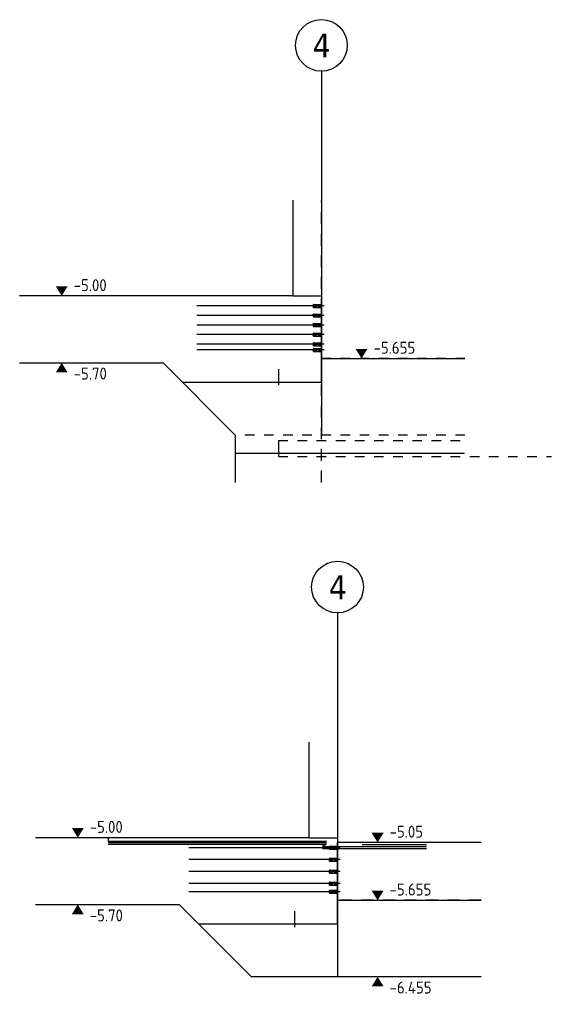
# Model space of a CAD drawing. Extents: x -101 to 101, y -52 to 90.
# Drawn here: x 63.2 to 68.76, y 43.86 to 54.05 of the extents above; entities that cross this region are included whole.
import ezdxf

# ---------------------------------------------------------------- set-up
doc = ezdxf.new("R2010")
doc.units = 0
doc.header["$LTSCALE"] = 0.5
for name, pattern in [('AUSGEZOGEN', [1000.01, 1000, 0.01]), ('DASHED', [0.75, 0.5, -0.25]), ('DOT', [0.175, 0.05, -0.125]), ('HIDDEN', [0.375, 0.25, -0.125]), ('HIDDEN4', [0.12, 0.02, -0.1]), ('PUNKT', [0.175, 0.05, -0.125]), ('VERDECKT', [0.375, 0.25, -0.125])]:
    doc.linetypes.add(name, pattern=pattern)
for name, color, linetype in [('ACHSEN', 7, 'Continuous'), ('AFB', 7, 'Continuous'), ('AFU', 7, 'Continuous'), ('BETON', 7, 'Continuous'), ('DRUEBER', 7, 'Continuous'), ('Fugenband', 7, 'Continuous'), ('koten', 7, 'Continuous'), ('LENTON', 7, 'Continuous'), ('RND', 7, 'Continuous'), ('SFP_Achsen', 7, 'Continuous'), ('VERDECKT', 7, 'Continuous')]:
    doc.layers.add(name, color=color, linetype=linetype)
doc.layers.add('NOPLOT', color=7, linetype='Continuous', plot=False)
doc.styles.add('helv', font='tahoma.ttf')
doc.styles.add('txt', font='isocp.shx')
doc.linetypes.add('AFU_50K', pattern='A,0.15,["/",Standard,S=0.2,R=0,X=-0.01,Y=-0.1],0.07,["/",Standard,S=0.2,R=0,X=-0.01,Y=-0.1],0.15', length=0.37)
doc.linetypes.add('AFU_50L', pattern='A,0.75,["/",Standard,S=0.2,R=0,X=-0.01,Y=-0.1],0.07,["/",Standard,S=0.2,R=0,X=-0.01,Y=-0.1],0.75', length=1.57)
doc.linetypes.add('AFU_50M', pattern='A,0.45,["/",Standard,S=0.2,R=0,X=-0.01,Y=-0.1],0.07,["/",Standard,S=0.2,R=0,X=-0.01,Y=-0.1],0.45', length=0.97)

# ---------------------------------------------------------------- blocks, each defined once
blk = doc.blocks.new('okrd_o')
at = {"layer": 'koten', "color": 7, "linetype": 'Continuous'}
blk.add_solid([(-0.125, 0.202), (0.125, 0.202), (0, 0)], dxfattribs=at)
at = {"layer": 'koten', "style": 'txt'}
blk.add_attdef('OKRD', (0.25, 0.1), '', height=0.25, dxfattribs=at)
blk = doc.blocks.new('okrd_u')
at = {"layer": 'koten', "color": 7, "linetype": 'Continuous'}
blk.add_solid([(-0.125, -0.202), (0.125, -0.202), (0, 0)], dxfattribs=at)
at = {"layer": 'koten', "style": 'txt'}
blk.add_attdef('OKRD', (0.25, -0.35), '', height=0.25, dxfattribs=at)

msp = doc.modelspace()

# ---------------------------------------------------------------- linework, layer by layer
at = {"layer": 'ACHSEN', "color": 140, "linetype": 'AUSGEZOGEN'}
for p, q in [((66.3529, 53.5051), (66.3529, 49.7001)), ((66.3798, 51.0501), (66.2488, 51.0501)), ((66.3798, 50.9501), (66.2488, 50.9501)), ((66.3798, 50.8501), (66.2488, 50.8501)), ((66.3798, 50.7501), (66.2488, 50.7501)), ((66.3798, 50.6501), (66.2488, 50.6501)), ((66.3798, 50.5901), (66.2488, 50.5901)), ((66.5208, 47.8387), (66.5208, 44.0337)), ((66.5477, 45.3837), (66.4167, 45.3837)), ((66.5477, 45.2587), (66.4167, 45.2587)), ((66.5477, 45.1337), (66.4167, 45.1337)), ((66.5477, 45.0087), (66.4167, 45.0087)), ((66.5477, 44.9237), (66.4167, 44.9237))]:
    msp.add_line(p, q, dxfattribs=at)
at = {"layer": 'AFB', "color": 1, "linetype": 'AUSGEZOGEN'}
for p, q in [((65.9029, 50.3871), (65.9029, 50.2201)), ((65.9029, 49.6421), (65.9029, 49.4751)), ((66.0708, 44.7207), (66.0708, 44.5537))]:
    msp.add_line(p, q, dxfattribs=at)
at = {"layer": 'AFU', "color": 8, "linetype": 'AFU_50K'}
for p, q in [((66.0529, 51.1551), (66.3529, 51.1551)), ((66.2208, 45.4887), (66.5208, 45.4887))]:
    msp.add_line(p, q, dxfattribs=at)
at = {"layer": 'AFU', "color": 8, "linetype": 'AFU_50M'}
for p, q in [((66.3529, 50.2501), (66.3529, 51.1051)), ((66.3529, 50.5001), (67.8529, 50.5001)), ((66.3529, 50.2501), (64.9029, 50.2501)), ((66.5208, 44.5837), (66.5208, 45.4387)), ((66.5208, 44.8337), (68.0208, 44.8337)), ((66.5208, 44.5837), (65.0708, 44.5837))]:
    msp.add_line(p, q, dxfattribs=at)
at = {"layer": 'AFU', "color": 8, "linetype": 'AFU_50L'}
msp.add_line((67.8479, 49.5051), (65.4529, 49.5051), dxfattribs=at)
at = {"layer": 'BETON', "color": 6, "linetype": 'AUSGEZOGEN'}
for p, q in [((66.0529, 52.1551), (66.0529, 51.1551)), ((66.0529, 51.1551), (63.1979, 51.1551)), ((63.1979, 50.4551), (64.6979, 50.4551)), ((65.4529, 49.7001), (64.6979, 50.4551)), ((65.4529, 49.7001), (65.4529, 49.2051)), ((66.2208, 46.4887), (66.2208, 45.4887)), ((66.5208, 46.4887), (66.5208, 45.4387)), ((66.2208, 45.4887), (63.3658, 45.4887)), ((68.0208, 45.4387), (66.5208, 45.4387)), ((63.3658, 44.7887), (64.8658, 44.7887)), ((65.6208, 44.0337), (64.8658, 44.7887)), ((68.0208, 44.0337), (65.6208, 44.0337))]:
    msp.add_line(p, q, dxfattribs=at)
at = {"layer": 'DRUEBER', "color": 7, "linetype": 'DOT'}
msp.add_line((66.0529, 51.1551), (66.3529, 51.1551), dxfattribs=at)
at = {"layer": 'DRUEBER', "color": 7, "linetype": 'PUNKT'}
for p, q in [((66.3529, 51.1551), (66.3529, 50.5001)), ((67.8529, 50.5001), (66.3529, 50.5001)), ((67.8529, 49.7001), (65.4529, 49.7001))]:
    msp.add_line(p, q, dxfattribs=at)
at = {"layer": 'Fugenband', "color": 102, "linetype": 'HIDDEN4'}
for p, q in [((65.9029, 49.6421), (67.8938, 49.6421)), ((65.9029, 49.4751), (68.7568, 49.4751))]:
    msp.add_line(p, q, dxfattribs=at)
at = {"layer": 'LENTON', "color": 102}
for p, q in [((66.2662, 51.0657), (66.2662, 51.0579)), ((66.2662, 51.0657), (66.2673, 51.0657)), ((66.2678, 51.0604), (66.2662, 51.0623)), ((66.2662, 51.0579), (66.2662, 51.0423)), ((66.2662, 51.0423), (66.2662, 51.0345)), ((66.2662, 51.0379), (66.2678, 51.0398)), ((66.2683, 51.0638), (66.2673, 51.0657)), ((66.2678, 51.0604), (66.2678, 51.0398)), ((66.301, 51.0569), (66.2678, 51.0604)), ((66.2678, 51.0604), (66.2678, 51.0398)), ((66.2678, 51.0398), (66.301, 51.0433)), ((66.27, 51.0657), (66.269, 51.0638)), ((66.27, 51.0657), (66.3508, 51.0657)), ((66.301, 51.0569), (66.301, 51.0433)), ((66.3514, 51.0604), (66.3181, 51.0569)), ((66.3181, 51.0569), (66.3181, 51.0433)), ((66.3181, 51.0433), (66.3514, 51.0398)), ((66.3529, 51.0636), (66.3508, 51.0657)), ((66.3529, 51.0623), (66.3514, 51.0604)), ((66.3514, 51.0604), (66.3514, 51.0398)), ((66.3514, 51.0398), (66.3514, 51.0604)), ((66.3514, 51.0398), (66.3529, 51.0379)), ((66.3529, 51.0636), (66.3529, 51.0618)), ((66.3529, 51.0618), (66.3529, 51.0501)), ((66.3529, 51.0501), (66.3529, 51.0384)), ((66.2662, 51.0345), (66.2673, 51.0345)), ((66.2662, 50.9657), (66.2662, 50.9579)), ((66.2662, 50.9657), (66.2673, 50.9657)), ((66.2678, 50.9604), (66.2662, 50.9623)), ((66.2662, 50.9579), (66.2662, 50.9423)), ((66.2662, 50.9423), (66.2662, 50.9345)), ((66.2662, 50.9379), (66.2678, 50.9398)), ((66.2673, 51.0345), (66.2683, 51.0364)), ((66.2683, 50.9638), (66.2673, 50.9657)), ((66.2678, 50.9604), (66.2678, 50.9398)), ((66.301, 50.9569), (66.2678, 50.9604)), ((66.2678, 50.9604), (66.2678, 50.9398)), ((66.2678, 50.9398), (66.301, 50.9433)), ((66.269, 51.0364), (66.27, 51.0345)), ((66.27, 50.9657), (66.269, 50.9638)), ((66.27, 51.0345), (66.3508, 51.0345)), ((66.27, 50.9657), (66.3508, 50.9657)), ((66.301, 50.9569), (66.301, 50.9433)), ((66.3514, 50.9604), (66.3181, 50.9569)), ((66.3181, 50.9569), (66.3181, 50.9433)), ((66.3181, 50.9433), (66.3514, 50.9398)), ((66.3508, 51.0345), (66.3529, 51.0366)), ((66.3529, 50.9636), (66.3508, 50.9657)), ((66.3529, 50.9623), (66.3514, 50.9604)), ((66.3514, 50.9604), (66.3514, 50.9398)), ((66.3514, 50.9398), (66.3514, 50.9604)), ((66.3514, 50.9398), (66.3529, 50.9379)), ((66.3529, 51.0384), (66.3529, 51.0366)), ((66.3529, 50.9636), (66.3529, 50.9618)), ((66.3529, 50.9618), (66.3529, 50.9501)), ((66.3529, 50.9501), (66.3529, 50.9384)), ((66.3529, 50.9384), (66.3529, 50.9366)), ((66.2662, 50.9345), (66.2673, 50.9345)), ((66.2662, 50.8657), (66.2662, 50.8579)), ((66.2662, 50.8657), (66.2673, 50.8657)), ((66.2678, 50.8604), (66.2662, 50.8623)), ((66.2662, 50.8579), (66.2662, 50.8423)), ((66.2662, 50.8423), (66.2662, 50.8345)), ((66.2662, 50.8379), (66.2678, 50.8398)), ((66.2673, 50.9345), (66.2683, 50.9364)), ((66.2683, 50.8638), (66.2673, 50.8657)), ((66.2673, 50.8345), (66.2683, 50.8364)), ((66.2678, 50.8604), (66.2678, 50.8398)), ((66.301, 50.8569), (66.2678, 50.8604)), ((66.2678, 50.8604), (66.2678, 50.8398)), ((66.2678, 50.8398), (66.301, 50.8433)), ((66.269, 50.9364), (66.27, 50.9345)), ((66.27, 50.8657), (66.269, 50.8638)), ((66.269, 50.8364), (66.27, 50.8345)), ((66.27, 50.9345), (66.3508, 50.9345)), ((66.27, 50.8657), (66.3508, 50.8657)), ((66.301, 50.8569), (66.301, 50.8433)), ((66.3514, 50.8604), (66.3181, 50.8569)), ((66.3181, 50.8569), (66.3181, 50.8433)), ((66.3181, 50.8433), (66.3514, 50.8398)), ((66.3508, 50.9345), (66.3529, 50.9366)), ((66.3529, 50.8636), (66.3508, 50.8657)), ((66.3508, 50.8345), (66.3529, 50.8366)), ((66.3529, 50.8623), (66.3514, 50.8604)), ((66.3514, 50.8604), (66.3514, 50.8398)), ((66.3514, 50.8398), (66.3514, 50.8604)), ((66.3514, 50.8398), (66.3529, 50.8379)), ((66.3529, 50.8636), (66.3529, 50.8618)), ((66.3529, 50.8618), (66.3529, 50.8501)), ((66.3529, 50.8501), (66.3529, 50.8384)), ((66.3529, 50.8384), (66.3529, 50.8366)), ((66.2662, 50.8345), (66.2673, 50.8345)), ((66.2662, 50.7657), (66.2662, 50.7579)), ((66.2662, 50.7657), (66.2673, 50.7657)), ((66.2678, 50.7604), (66.2662, 50.7623)), ((66.2662, 50.7579), (66.2662, 50.7423)), ((66.2662, 50.7423), (66.2662, 50.7345)), ((66.2662, 50.7379), (66.2678, 50.7398)), ((66.2662, 50.7345), (66.2673, 50.7345)), ((66.2683, 50.7638), (66.2673, 50.7657)), ((66.2673, 50.7345), (66.2683, 50.7364)), ((66.2678, 50.7604), (66.2678, 50.7398)), ((66.301, 50.7569), (66.2678, 50.7604)), ((66.2678, 50.7604), (66.2678, 50.7398)), ((66.2678, 50.7398), (66.301, 50.7433)), ((66.27, 50.7657), (66.269, 50.7638)), ((66.269, 50.7364), (66.27, 50.7345)), ((66.27, 50.8345), (66.3508, 50.8345)), ((66.27, 50.7657), (66.3508, 50.7657)), ((66.27, 50.7345), (66.3508, 50.7345)), ((66.301, 50.7569), (66.301, 50.7433)), ((66.3514, 50.7604), (66.3181, 50.7569)), ((66.3181, 50.7569), (66.3181, 50.7433)), ((66.3181, 50.7433), (66.3514, 50.7398)), ((66.3529, 50.7636), (66.3508, 50.7657)), ((66.3508, 50.7345), (66.3529, 50.7366)), ((66.3529, 50.7623), (66.3514, 50.7604)), ((66.3514, 50.7604), (66.3514, 50.7398)), ((66.3514, 50.7398), (66.3514, 50.7604)), ((66.3514, 50.7398), (66.3529, 50.7379)), ((66.3529, 50.7636), (66.3529, 50.7618)), ((66.3529, 50.7618), (66.3529, 50.7501)), ((66.3529, 50.7501), (66.3529, 50.7384)), ((66.3529, 50.7384), (66.3529, 50.7366)), ((66.2662, 50.6657), (66.2662, 50.6579)), ((66.2662, 50.6657), (66.2673, 50.6657)), ((66.2678, 50.6604), (66.2662, 50.6623)), ((66.2662, 50.6579), (66.2662, 50.6423)), ((66.2662, 50.6423), (66.2662, 50.6345)), ((66.2662, 50.6379), (66.2678, 50.6398)), ((66.2662, 50.6345), (66.2673, 50.6345)), ((66.2683, 50.6638), (66.2673, 50.6657)), ((66.2673, 50.6345), (66.2683, 50.6364)), ((66.2678, 50.6604), (66.2678, 50.6398)), ((66.301, 50.6569), (66.2678, 50.6604)), ((66.2678, 50.6604), (66.2678, 50.6398)), ((66.2678, 50.6398), (66.301, 50.6433)), ((66.27, 50.6657), (66.269, 50.6638)), ((66.269, 50.6364), (66.27, 50.6345)), ((66.27, 50.6657), (66.3508, 50.6657)), ((66.27, 50.6345), (66.3508, 50.6345)), ((66.301, 50.6569), (66.301, 50.6433)), ((66.3514, 50.6604), (66.3181, 50.6569)), ((66.3181, 50.6569), (66.3181, 50.6433)), ((66.3181, 50.6433), (66.3514, 50.6398)), ((66.3529, 50.6636), (66.3508, 50.6657)), ((66.3508, 50.6345), (66.3529, 50.6366)), ((66.3529, 50.6623), (66.3514, 50.6604)), ((66.3514, 50.6604), (66.3514, 50.6398)), ((66.3514, 50.6398), (66.3514, 50.6604)), ((66.3514, 50.6398), (66.3529, 50.6379)), ((66.3529, 50.6636), (66.3529, 50.6618)), ((66.3529, 50.6618), (66.3529, 50.6501)), ((66.3529, 50.6501), (66.3529, 50.6384)), ((66.3529, 50.6384), (66.3529, 50.6366)), ((66.2662, 50.6057), (66.2662, 50.5979)), ((66.2662, 50.6057), (66.2673, 50.6057)), ((66.2678, 50.6004), (66.2662, 50.6023)), ((66.2662, 50.5979), (66.2662, 50.5823)), ((66.2662, 50.5823), (66.2662, 50.5745)), ((66.2662, 50.5779), (66.2678, 50.5798)), ((66.2662, 50.5745), (66.2673, 50.5745)), ((66.2683, 50.6038), (66.2673, 50.6057)), ((66.2673, 50.5745), (66.2683, 50.5764)), ((66.2678, 50.6004), (66.2678, 50.5798)), ((66.301, 50.5969), (66.2678, 50.6004)), ((66.2678, 50.6004), (66.2678, 50.5798)), ((66.2678, 50.5798), (66.301, 50.5833)), ((66.27, 50.6057), (66.269, 50.6038)), ((66.269, 50.5764), (66.27, 50.5745)), ((66.27, 50.6057), (66.3508, 50.6057)), ((66.27, 50.5745), (66.3508, 50.5745)), ((66.301, 50.5969), (66.301, 50.5833)), ((66.3514, 50.6004), (66.3181, 50.5969)), ((66.3181, 50.5969), (66.3181, 50.5833)), ((66.3181, 50.5833), (66.3514, 50.5798)), ((66.3529, 50.6036), (66.3508, 50.6057)), ((66.3508, 50.5745), (66.3529, 50.5766)), ((66.3529, 50.6023), (66.3514, 50.6004)), ((66.3514, 50.6004), (66.3514, 50.5798)), ((66.3514, 50.5798), (66.3514, 50.6004)), ((66.3514, 50.5798), (66.3529, 50.5779)), ((66.3529, 50.6036), (66.3529, 50.6018)), ((66.3529, 50.6018), (66.3529, 50.5901)), ((66.3529, 50.5901), (66.3529, 50.5784)), ((66.3529, 50.5784), (66.3529, 50.5766)), ((66.4341, 45.3993), (66.4341, 45.3915)), ((66.4341, 45.3993), (66.4352, 45.3993)), ((66.4357, 45.394), (66.4341, 45.3959)), ((66.4341, 45.3915), (66.4341, 45.3759)), ((66.4341, 45.3759), (66.4341, 45.3681)), ((66.4341, 45.3716), (66.4357, 45.3735)), ((66.4341, 45.3681), (66.4352, 45.3681)), ((66.4362, 45.3974), (66.4352, 45.3993)), ((66.4352, 45.3681), (66.4362, 45.3701)), ((66.4357, 45.394), (66.4357, 45.3735)), ((66.4689, 45.3905), (66.4357, 45.394)), ((66.4357, 45.394), (66.4357, 45.3735)), ((66.4357, 45.3735), (66.4689, 45.377)), ((66.4379, 45.3993), (66.4369, 45.3974)), ((66.4369, 45.3701), (66.4379, 45.3681)), ((66.4379, 45.3993), (66.5187, 45.3993)), ((66.4379, 45.3681), (66.5187, 45.3681)), ((66.4689, 45.3905), (66.4689, 45.377)), ((66.5193, 45.394), (66.486, 45.3905)), ((66.486, 45.3905), (66.486, 45.377)), ((66.486, 45.377), (66.5193, 45.3735)), ((66.5208, 45.3972), (66.5187, 45.3993)), ((66.5187, 45.3681), (66.5208, 45.3702)), ((66.5208, 45.3959), (66.5193, 45.394)), ((66.5193, 45.394), (66.5193, 45.3735)), ((66.5193, 45.3735), (66.5193, 45.394)), ((66.5193, 45.3735), (66.5208, 45.3716)), ((66.5208, 45.3972), (66.5208, 45.3954)), ((66.5208, 45.3954), (66.5208, 45.3837)), ((66.5208, 45.3837), (66.5208, 45.372)), ((66.5208, 45.372), (66.5208, 45.3702)), ((66.4341, 45.2743), (66.4341, 45.2665)), ((66.4341, 45.2743), (66.4352, 45.2743)), ((66.4357, 45.269), (66.4341, 45.2709)), ((66.4341, 45.2665), (66.4341, 45.2509)), ((66.4341, 45.2509), (66.4341, 45.2431)), ((66.4341, 45.2466), (66.4357, 45.2485)), ((66.4341, 45.2431), (66.4352, 45.2431)), ((66.4362, 45.2724), (66.4352, 45.2743)), ((66.4352, 45.2431), (66.4362, 45.2451)), ((66.4357, 45.269), (66.4357, 45.2485)), ((66.4689, 45.2655), (66.4357, 45.269)), ((66.4357, 45.269), (66.4357, 45.2485)), ((66.4357, 45.2485), (66.4689, 45.252)), ((66.4379, 45.2743), (66.4369, 45.2724)), ((66.4369, 45.2451), (66.4379, 45.2431)), ((66.4379, 45.2743), (66.5187, 45.2743)), ((66.4379, 45.2431), (66.5187, 45.2431)), ((66.4689, 45.2655), (66.4689, 45.252)), ((66.5193, 45.269), (66.486, 45.2655)), ((66.486, 45.2655), (66.486, 45.252)), ((66.486, 45.252), (66.5193, 45.2485)), ((66.5208, 45.2722), (66.5187, 45.2743)), ((66.5187, 45.2431), (66.5208, 45.2452)), ((66.5208, 45.2709), (66.5193, 45.269)), ((66.5193, 45.269), (66.5193, 45.2485)), ((66.5193, 45.2485), (66.5193, 45.269)), ((66.5193, 45.2485), (66.5208, 45.2466)), ((66.5208, 45.2722), (66.5208, 45.2704)), ((66.5208, 45.2704), (66.5208, 45.2587)), ((66.5208, 45.2587), (66.5208, 45.247)), ((66.5208, 45.247), (66.5208, 45.2452)), ((66.4341, 45.1493), (66.4341, 45.1415)), ((66.4341, 45.1493), (66.4352, 45.1493)), ((66.4357, 45.144), (66.4341, 45.1459)), ((66.4341, 45.1415), (66.4341, 45.1259)), ((66.4362, 45.1474), (66.4352, 45.1493)), ((66.4357, 45.144), (66.4357, 45.1235)), ((66.4689, 45.1405), (66.4357, 45.144)), ((66.4357, 45.144), (66.4357, 45.1235)), ((66.4379, 45.1493), (66.4369, 45.1474)), ((66.4379, 45.1493), (66.5187, 45.1493)), ((66.4689, 45.1405), (66.4689, 45.127)), ((66.5193, 45.144), (66.486, 45.1405)), ((66.486, 45.1405), (66.486, 45.127)), ((66.5208, 45.1472), (66.5187, 45.1493)), ((66.5208, 45.1459), (66.5193, 45.144)), ((66.5193, 45.144), (66.5193, 45.1235)), ((66.5193, 45.1235), (66.5193, 45.144)), ((66.5208, 45.1472), (66.5208, 45.1454)), ((66.5208, 45.1454), (66.5208, 45.1337)), ((66.5208, 45.1337), (66.5208, 45.122)), ((66.4341, 45.1259), (66.4341, 45.1181)), ((66.4341, 45.1216), (66.4357, 45.1235)), ((66.4341, 45.1181), (66.4352, 45.1181)), ((66.4352, 45.1181), (66.4362, 45.1201)), ((66.4357, 45.1235), (66.4689, 45.127)), ((66.4369, 45.1201), (66.4379, 45.1181)), ((66.4379, 45.1181), (66.5187, 45.1181)), ((66.486, 45.127), (66.5193, 45.1235)), ((66.5187, 45.1181), (66.5208, 45.1202)), ((66.5193, 45.1235), (66.5208, 45.1216)), ((66.5208, 45.122), (66.5208, 45.1202)), ((66.4341, 45.0243), (66.4341, 45.0165)), ((66.4341, 45.0243), (66.4352, 45.0243)), ((66.4357, 45.019), (66.4341, 45.0209)), ((66.4341, 45.0165), (66.4341, 45.0009)), ((66.4341, 45.0009), (66.4341, 44.9931)), ((66.4341, 44.9966), (66.4357, 44.9985)), ((66.4341, 44.9931), (66.4352, 44.9931)), ((66.4341, 44.9393), (66.4341, 44.9315)), ((66.4341, 44.9393), (66.4352, 44.9393)), ((66.4357, 44.934), (66.4341, 44.9359)), ((66.4341, 44.9315), (66.4341, 44.9159)), ((66.4362, 45.0224), (66.4352, 45.0243)), ((66.4352, 44.9931), (66.4362, 44.9951)), ((66.4362, 44.9374), (66.4352, 44.9393)), ((66.4357, 45.019), (66.4357, 44.9985)), ((66.4689, 45.0155), (66.4357, 45.019)), ((66.4357, 45.019), (66.4357, 44.9985)), ((66.4357, 44.9985), (66.4689, 45.002)), ((66.4357, 44.934), (66.4357, 44.9135)), ((66.4689, 44.9305), (66.4357, 44.934)), ((66.4357, 44.934), (66.4357, 44.9135)), ((66.4379, 45.0243), (66.4369, 45.0224)), ((66.4369, 44.9951), (66.4379, 44.9931)), ((66.4379, 44.9393), (66.4369, 44.9374)), ((66.4379, 45.0243), (66.5187, 45.0243)), ((66.4379, 44.9931), (66.5187, 44.9931)), ((66.4379, 44.9393), (66.5187, 44.9393)), ((66.4689, 45.0155), (66.4689, 45.002)), ((66.4689, 44.9305), (66.4689, 44.917)), ((66.5193, 45.019), (66.486, 45.0155)), ((66.486, 45.0155), (66.486, 45.002)), ((66.486, 45.002), (66.5193, 44.9985)), ((66.5193, 44.934), (66.486, 44.9305)), ((66.486, 44.9305), (66.486, 44.917)), ((66.5208, 45.0222), (66.5187, 45.0243)), ((66.5187, 44.9931), (66.5208, 44.9952)), ((66.5208, 44.9372), (66.5187, 44.9393)), ((66.5208, 45.0209), (66.5193, 45.019)), ((66.5193, 45.019), (66.5193, 44.9985)), ((66.5193, 44.9985), (66.5193, 45.019)), ((66.5193, 44.9985), (66.5208, 44.9966)), ((66.5208, 44.9359), (66.5193, 44.934)), ((66.5193, 44.934), (66.5193, 44.9135)), ((66.5193, 44.9135), (66.5193, 44.934)), ((66.5208, 45.0222), (66.5208, 45.0204)), ((66.5208, 45.0204), (66.5208, 45.0087)), ((66.5208, 45.0087), (66.5208, 44.997)), ((66.5208, 44.997), (66.5208, 44.9952)), ((66.5208, 44.9372), (66.5208, 44.9354)), ((66.5208, 44.9354), (66.5208, 44.9237)), ((66.4341, 44.9159), (66.4341, 44.9081)), ((66.4341, 44.9116), (66.4357, 44.9135)), ((66.4341, 44.9081), (66.4352, 44.9081)), ((66.4352, 44.9081), (66.4362, 44.9101)), ((66.4357, 44.9135), (66.4689, 44.917)), ((66.4369, 44.9101), (66.4379, 44.9081)), ((66.4379, 44.9081), (66.5187, 44.9081)), ((66.486, 44.917), (66.5193, 44.9135)), ((66.5187, 44.9081), (66.5208, 44.9102)), ((66.5193, 44.9135), (66.5208, 44.9116)), ((66.5208, 44.9237), (66.5208, 44.912)), ((66.5208, 44.912), (66.5208, 44.9102))]:
    msp.add_line(p, q, dxfattribs=at)
for centre, start, end in [((66.2686, 51.064), 207.50004, 332.49996), ((66.2686, 51.0362), 27.50006, 152.49994), ((66.2686, 50.964), 207.50004, 332.49996), ((66.2686, 50.9362), 27.50006, 152.49994), ((66.2686, 50.864), 207.50004, 332.49996), ((66.2686, 50.8362), 27.50006, 152.49994), ((66.2686, 50.764), 207.50004, 332.49996), ((66.2686, 50.7362), 27.50006, 152.49994), ((66.2686, 50.664), 207.50004, 332.49996), ((66.2686, 50.6362), 27.50006, 152.49994), ((66.2686, 50.604), 207.50004, 332.49996), ((66.2686, 50.5762), 27.50006, 152.49994), ((66.4365, 45.3976), 207.50004, 332.49996), ((66.4365, 45.3699), 27.50006, 152.49994), ((66.4365, 45.2726), 207.50004, 332.49996), ((66.4365, 45.2449), 27.50006, 152.49994), ((66.4365, 45.1476), 207.50004, 332.49996), ((66.4365, 45.1199), 27.50006, 152.49994), ((66.4365, 45.0226), 207.50004, 332.49996), ((66.4365, 44.9949), 27.50006, 152.49994), ((66.4365, 44.9376), 207.50004, 332.49996), ((66.4365, 44.9099), 27.50006, 152.49994)]:
    msp.add_arc(centre, 0.00041, start, end, dxfattribs=at)
at = {"layer": 'NOPLOT', "color": 191, "linetype": 'AUSGEZOGEN'}
for p, q in [((64.1238, 45.4887), (64.1238, 45.4537)), ((64.1238, 45.4537), (66.4067, 45.4537)), ((64.1238, 45.4377), (66.4067, 45.4377)), ((64.1238, 45.4217), (66.4067, 45.4217)), ((67.4493, 45.3937), (66.3656, 45.3937)), ((67.4493, 45.3737), (66.3656, 45.3737)), ((67.4493, 45.4137), (66.7771, 45.4137))]:
    msp.add_line(p, q, dxfattribs=at)
at = {"layer": 'NOPLOT', "color": 191, "linetype": 'Continuous'}
msp.add_circle((66.3772, 45.4117), 0.01, dxfattribs=at)
at = {"layer": 'RND', "color": 1, "linetype": 'AUSGEZOGEN'}
for points in [[(66.301, 51.0501), (65.051, 51.0501)], [(66.301, 50.9501), (65.051, 50.9501)], [(66.301, 50.8501), (65.051, 50.8501)], [(66.301, 50.7501), (65.051, 50.7501)], [(66.301, 50.6501), (65.051, 50.6501)], [(66.301, 50.5901), (65.051, 50.5901)], [(66.4689, 45.3837), (64.9689, 45.3837)], [(66.4689, 45.2587), (64.9689, 45.2587)], [(66.4689, 45.1337), (64.9689, 45.1337)], [(66.4689, 45.0087), (64.9689, 45.0087)], [(66.4689, 44.9237), (64.9689, 44.9237)]]:
    msp.add_lwpolyline(points, dxfattribs=at)
at = {"layer": 'SFP_Achsen', "color": 7, "linetype": 'AUSGEZOGEN'}
for centre in [(66.3529, 53.7756), (66.5208, 48.1092)]:
    msp.add_circle(centre, 0.2705, dxfattribs=at)
at = {"layer": 'VERDECKT', "color": 7, "linetype": 'HIDDEN'}
for p, q in [((66.3529, 49.2051), (66.3529, 52.1526)), ((66.5208, 45.4387), (66.5208, 44.8337))]:
    msp.add_line(p, q, dxfattribs=at)
at = {"layer": 'VERDECKT', "color": 7, "linetype": 'VERDECKT'}
msp.add_line((68.0208, 44.8337), (66.5208, 44.8337), dxfattribs=at)

# ---------------------------------------------------------------- block references
at = {"layer": 'koten', "color": 7, "linetype": 'DASHED', "xscale": 0.5, "yscale": 0.5, "zscale": 0.5}
for p, values in [((63.639, 51.1551), {'OKRD': '-5.00'}), ((66.7721, 50.5001), {'OKRD': '-5.655'}), ((63.8069, 45.4887), {'OKRD': '-5.00'}), ((66.94, 45.4387), {'OKRD': '-5.05'}), ((66.94, 44.8337), {'OKRD': '-5.655'})]:
    msp.add_blockref('okrd_o', p, dxfattribs=at).add_auto_attribs(values)
at = {"layer": 'koten', "color": 7, "linetype": 'AUSGEZOGEN', "xscale": 0.5, "yscale": 0.5, "zscale": 0.5}
for p, values in [((63.639, 50.4551), {'OKRD': '-5.70'}), ((63.8069, 44.7887), {'OKRD': '-5.70'}), ((66.94, 44.0337), {'OKRD': '-6.455'})]:
    msp.add_blockref('okrd_u', p, dxfattribs=at).add_auto_attribs(values)

# ---------------------------------------------------------------- texts
at = {"layer": 'SFP_Achsen', "color": 6, "linetype": 'AUSGEZOGEN', "style": 'helv'}
for p in [(66.2623, 53.6494), (66.4302, 47.983)]:
    msp.add_text('4', height=0.25, dxfattribs=at).set_placement(p)

doc.saveas('drawing.dxf')
